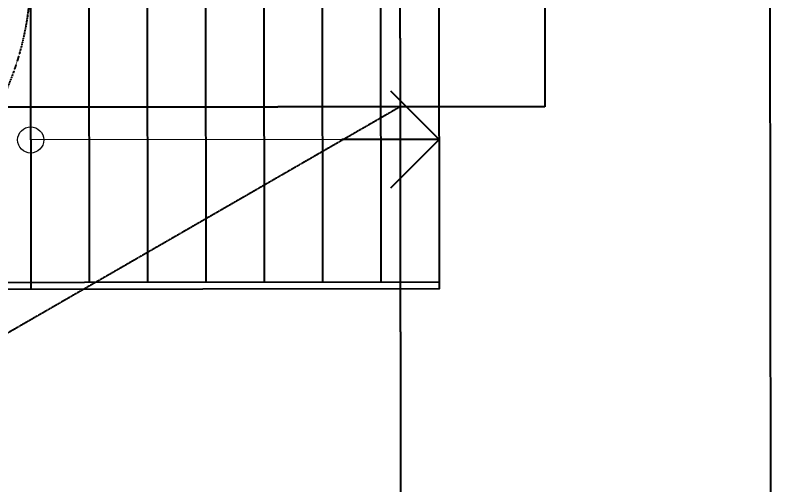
# Model space of a CAD drawing. Header units: feet. Extents: x -99009 to 3252343, y -11094690 to 9035152.
# Drawn here: x 2526783 to 2530777, y -1909078 to -1906667 of the extents above; entities that cross this region are included whole.
import ezdxf

# ---------------------------------------------------------------- set-up
doc = ezdxf.new("R2010")
doc.units = ezdxf.units.FT
doc.linetypes.add('HIDDEN', pattern=[0.375, 0.25, -0.125])
doc.linetypes.add('HIDDEN2', pattern=[0.1875, 0.125, -0.0625])
for name, color, linetype in [('1', 1, 'Continuous'), ('DOOR', 5, 'Continuous'), ('TEXT DETAILS', 190, 'Continuous')]:
    doc.layers.add(name, color=color, linetype=linetype)
doc.layers.add('ELEVATION', color=2, linetype='Continuous', lineweight=25)
doc.layers.add('ELEVATION 1', color=254, linetype='Continuous', lineweight=15)
doc.styles.add('CALIBRI', font='calibri.ttf', dxfattribs={"width": 0.8})
doc.dimstyles.new('MERAKI 100', dxfattribs={"dimtxt": 1250, "dimasz": 500, "dimexe": 150, "dimexo": 0, "dimgap": 0, "dimtad": 0, "dimdec": 0, "dimzin": 0, "dimdsep": 46, "dimtxsty": 'CALIBRI', "dimblk": 'OPEN90', "dimcen": 0, "dimclrd": 8, "dimclre": 8, "dimclrt": 256, "dimadec": 0, "dimazin": 0, "dimtfac": 1, "dimtdec": 0, "dimtix": 1, "dimtofl": 0, "dimtmove": 0, "dimatfit": 0, "dimldrblk": 'OPEN90', "dimfxl": 1, "dimtolj": 1, "dimtzin": 0, "dimlwd": -1, "dimlwe": -1, "dimarcsym": 1})

# ---------------------------------------------------------------- blocks, each defined once
blk = doc.blocks.new('DOOR 123')
blk.add_lwpolyline([(-1380.7, 0), (-1380.7, 1500, -0.410737)], format="xyb")
at = {"linetype": 'HIDDEN2'}
blk.add_lwpolyline([(-1380.7, 1499.2, -0.404482), (69.3, 0)], format="xyb", dxfattribs=at)
blk = doc.blocks.new('_Open90')
at = {"color": 0, "linetype": 'ByBlock', "lineweight": -2}
for p, q in [((-0.5, 0.5), (0, 0)), ((0, 0), (-1, 0)), ((0, 0), (-0.5, -0.5))]:
    blk.add_line(p, q, dxfattribs=at)
blk = doc.blocks.new('FDEAST')
at = {"layer": 'TEXT DETAILS', "linetype": 'HIDDEN', "ltscale": 0.5}
blk.add_lwpolyline([(0, 500), (0, 0)], dxfattribs=at)
at = {"layer": 'TEXT DETAILS'}
blk.add_circle((0, 753), 253, dxfattribs=at)
at = {"layer": 'TEXT DETAILS', "insert": (0, 753), "char_height": 250, "width": 261.905, "attachment_point": 5, "style": 'CALIBRI'}
blk.add_mtext('FD', dxfattribs=at)
blk = doc.blocks.new('FFS EAST SIDE')
at = {"layer": 'ELEVATION'}
for points in [[(0.1, 0), (-49.9, 0), (-49.9, -1500.1), (0.1, -1500.1)], [(3600.1, -1500), (3600.1, -1536), (-49.9, -1536), (-49.9, -1500)]]:
    blk.add_lwpolyline(points, close=True, dxfattribs=at)
for points in [[(0, 0), (0, -1500)], [(0.1, 0), (3600.1, 0)], [(1500.1, 0), (1500.1, -1536)], [(1800.1, 0), (1800.1, -1500)], [(2100.1, 0), (2100.1, -1500)], [(2400.1, 0), (2400.1, -1500)], [(2700.1, 0), (2700.1, -1500)], [(3000.1, 0), (3000.1, -1500)], [(3300.1, 0), (3300.1, -1500)], [(3600.1, 0), (3600.1, -1500)]]:
    blk.add_lwpolyline(points, dxfattribs=at)
at = {"layer": 'ELEVATION 1'}
blk.add_circle((1500.1, -768), 67.1, dxfattribs=at)
blk.add_blockref('FDEAST', (754.6, 0))
at = {"layer": 'DOOR', "xscale": -1, "rotation": 180}
blk.add_blockref('DOOR 123', (1430.8, 89.1), dxfattribs=at)
at = {"layer": 'ELEVATION 1'}
blk.add_leader([(3600.1, -768), (1500.1, -768)], dimstyle='MERAKI 100', override={"dimtxt": 50, "dimasz": 500, "dimgap": 0, "dimtad": 0}, dxfattribs=at)

msp = doc.modelspace()

# ---------------------------------------------------------------- linework, layer by layer
msp.add_lwpolyline([(2399418.96967, -1877847.67055), (2530627.71938, -1877471.10847), (2530777.44027, -2009341.13689), (2399568.69056, -2009717.69897)], close=True)
at = {"layer": '1'}
msp.add_arc((2520410.24778, -1978395.99612), 100000, 84.1346387202, 194.3871675539, dxfattribs=at)
at = {"layer": 'ELEVATION', "linetype": 'HIDDEN'}
for points in [[(2529489.72448, -1893835.93596), (2529504.82485, -1907135.92729), (2520325.31233, -1907146.34951), (2520330.81886, -1911996.34638), (2529565.81291, -1911985.86127), (2529702.62054, -2004963.77257)], [(2528759.17035, -1906537.22944), (2528765.99906, -1912551.76972)], [(2528759.85105, -1907136.77321), (2520330.81886, -1911996.34638)]]:
    msp.add_lwpolyline(points, dxfattribs=at)

# ---------------------------------------------------------------- block references
at = {"rotation": 0.06505171407317947}
msp.add_blockref('FFS EAST SIDE', (2525359.5634, -1906540.6334), dxfattribs=at)

doc.saveas('drawing.dxf')
